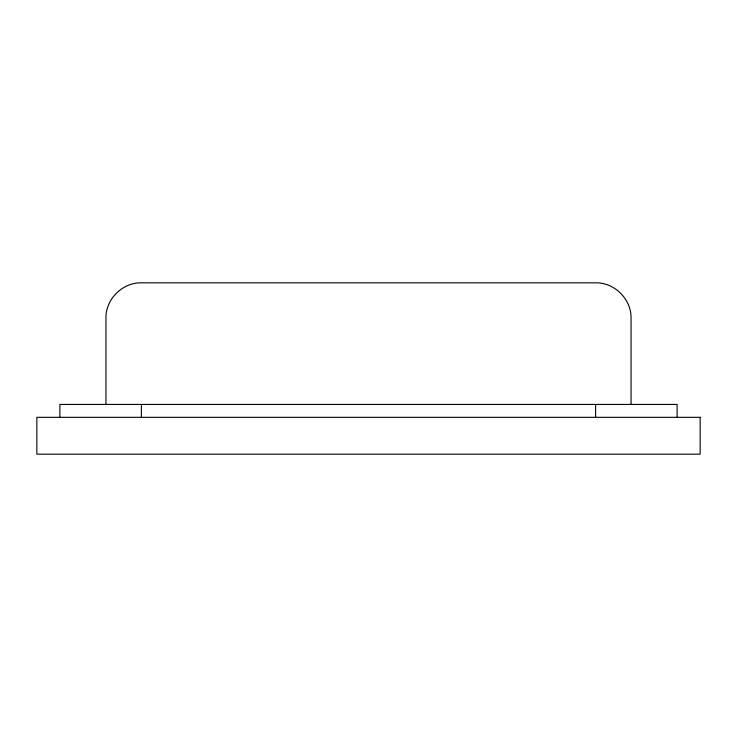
<?xml version="1.0" encoding="UTF-8"?>
<svg xmlns="http://www.w3.org/2000/svg" width="737" height="737" viewBox="0 0 737 737"><rect width="100%" height="100%" fill="white"/><g stroke="black" fill="none" stroke-linecap="round" stroke-linejoin="round"><path stroke-width="1.11" d="M105.944 404.429L105.944 318.2C105.538 299.24 122.499 282.345 141.458 282.824L595.616 282.824C614.547 282.391 631.452 299.268 631.056 318.2L631.056 404.429M677.119 417.326L677.119 404.429L59.881 404.429L59.881 417.326M595.616 404.429L595.616 417.326M141.384 404.429L141.384 417.326M700.15 417.326L36.85 417.326L36.85 454.176L700.15 454.176L700.15 417.326"/></g></svg>
